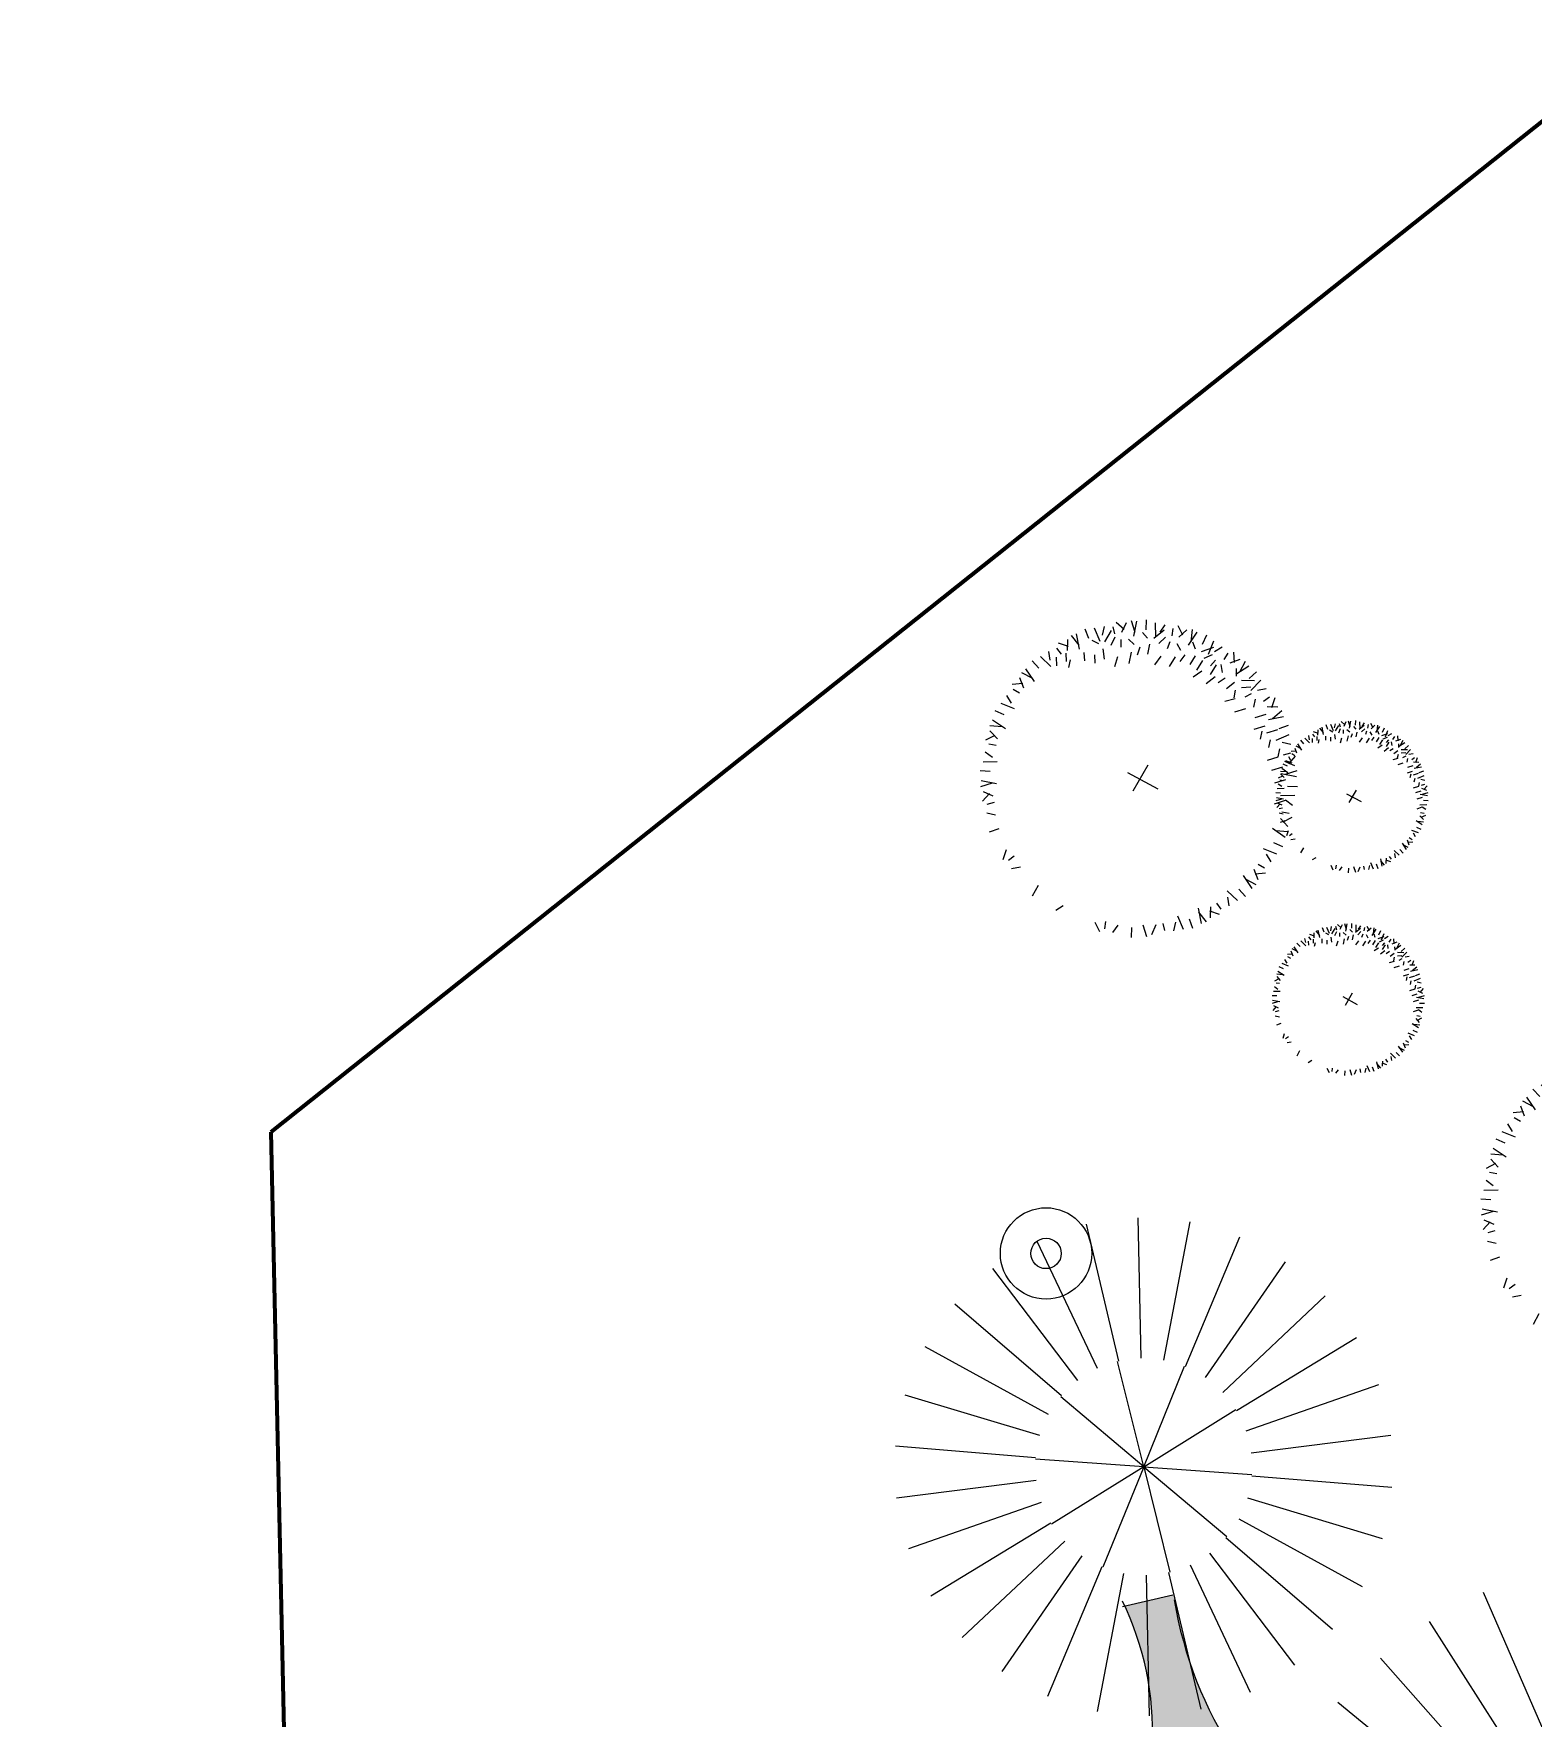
# Model space of a CAD drawing. Header units: millimetres. Extents: x 111 to 1506, y 14 to 566.
# Drawn here: x 221.747 to 224.21, y 178.639 to 181.405 of the extents above; entities that cross this region are included whole.
import ezdxf

# ---------------------------------------------------------------- set-up
doc = ezdxf.new("R2010")
doc.units = ezdxf.units.MM
for name, color, linetype, lineweight in [('ARB-CERCO', 97, 'Continuous', 5), ('Car', 222, 'Continuous', 13), ('G', 254, 'Continuous', 5)]:
    doc.layers.add(name, color=color, linetype=linetype, lineweight=lineweight)
doc.layers.add('FURN', color=253, linetype='Continuous')

# ---------------------------------------------------------------- blocks, each defined once
blk = doc.blocks.new('abri')
at = {"layer": 'FURN'}
blk.add_hatch(color=256, dxfattribs=at).paths.add_polyline_path([(1541.4483, 14.7988), (1541.5053, 14.8935, -0.755152), (1541.367, 15.2521), (1541.2444, 15.2412, -0.169075), (1540.9762, 14.779), (1540.8625, 14.6983), (1540.9211, 14.6158, -0.248562)])
for p, q in [((1540.8915, 15.5451), (1540.6252, 15.2732)), ((1540.9401, 15.5045), (1540.7196, 15.1942)), ((1540.9945, 15.472), (1540.8252, 15.131)), ((1541.0532, 15.4483), (1540.9393, 15.0851)), ((1540.5827, 14.7538), (1540.4986, 15.0232)), ((1540.6274, 14.7628), (1540.601, 15.0437)), ((1540.6729, 14.7622), (1540.7056, 15.0426)), ((1540.7173, 14.7523), (1540.8076, 15.0197)), ((1540.5409, 14.7357), (1540.4026, 14.9817)), ((1540.7587, 14.7333), (1540.9026, 14.9761)), ((1540.5038, 14.7094), (1540.3173, 14.9212)), ((1540.7952, 14.7061), (1540.9864, 14.9137)), ((1540.473, 14.6759), (1540.2465, 14.8443)), ((1540.8253, 14.6719), (1541.0555, 14.8352)), ((1540.4498, 14.6367), (1540.1932, 14.7544)), ((1540.8477, 14.6323), (1541.1067, 14.7441)), ((1540.9237, 14.6121), (1540.8636, 14.6969)), ((1540.4352, 14.5936), (1540.1598, 14.6554)), ((1540.8612, 14.5888), (1541.1379, 14.6444)), ((1540.4299, 14.5484), (1540.1477, 14.5515)), ((1540.8655, 14.5435), (1541.1477, 14.5403)), ((1540.4342, 14.503), (1540.1575, 14.4475)), ((1540.8602, 14.4982), (1541.1356, 14.4365)), ((1540.4478, 14.4596), (1540.1887, 14.3477)), ((1540.8457, 14.4551), (1541.1022, 14.3374)), ((1540.4701, 14.4199), (1540.2399, 14.2566)), ((1540.8225, 14.4159), (1541.0489, 14.2475)), ((1540.5002, 14.3857), (1540.309, 14.1781)), ((1540.7916, 14.3824), (1540.9781, 14.1706)), ((1540.5367, 14.3585), (1540.3928, 14.1157)), ((1540.5781, 14.3396), (1540.4879, 14.0722)), ((1540.7127, 14.338), (1540.7969, 14.0687)), ((1540.7545, 14.3561), (1540.8928, 14.1101)), ((1540.6225, 14.3296), (1540.5898, 14.0493)), ((1540.668, 14.3291), (1540.6944, 14.0481))]:
    blk.add_line(p, q, dxfattribs=at)
at = {"layer": 'FURN', "color": 62}
for q in [(1540.5804, 14.753), (1540.715, 14.753), (1540.4715, 14.6739), (1540.8239, 14.6739), (1540.4299, 14.5459), (1540.4715, 14.4179), (1540.5804, 14.3388), (1540.8655, 14.5459), (1540.715, 14.3388), (1540.8239, 14.4179)]:
    blk.add_line((1540.6477, 14.5459), q, dxfattribs=at)
at = {"layer": 'FURN'}
for centre, radius, start, end in [((1540.4465, 15.3953), 0.8127, 301.6104, 349.0648), ((1541.3574, 14.2098), 0.596, 81.2227, 138.1085)]:
    blk.add_arc(centre, radius, start, end, dxfattribs=at)
blk = doc.blocks.new('A$C05551F4C')
at = {"color": 0, "linetype": 'ByBlock'}
for p, q in [((-0.0896, 0.3199), (-0.0714, 0.308)), ((-0.0692, 0.3215), (-0.0758, 0.2998)), ((-0.0594, 0.3274), (-0.0488, 0.3042)), ((-0.0497, 0.2957), (-0.0475, 0.328)), ((-0.0255, 0.3123), (-0.0274, 0.3331)), ((-0.0039, 0.3001), (-0.0083, 0.3296)), ((0.0037, 0.3114), (0.0124, 0.3277)), ((0.0297, 0.3073), (0.03, 0.3227)), ((0.0387, 0.3301), (0.051, 0.3121)), ((0.0582, 0.3237), (0.0438, 0.3062)), ((0.0663, 0.2925), (0.0807, 0.3215)), ((0.0694, 0.3255), (0.0704, 0.2999)), ((0.095, 0.2986), (0.1012, 0.3184)), ((-0.1581, 0.2543), (-0.1685, 0.285)), ((-0.1422, 0.2789), (-0.1518, 0.2974)), ((-0.1175, 0.2759), (-0.1328, 0.3015)), ((-0.1148, 0.2892), (-0.113, 0.3077)), ((-0.0892, 0.2954), (-0.0948, 0.3098)), ((0.1103, 0.279), (0.1176, 0.3079)), ((0.1216, 0.2865), (0.136, 0.2983)), ((0.1441, 0.2728), (0.1503, 0.2869)), ((0.1611, 0.2904), (0.1656, 0.269)), ((-0.1945, 0.239), (-0.2052, 0.2501)), ((-0.2042, 0.2614), (-0.1828, 0.2573)), ((-0.186, 0.2707), (-0.1838, 0.2481)), ((-0.1793, 0.2799), (-0.1605, 0.2625)), ((0.1185, 0.2688), (0.1332, 0.2783)), ((0.1278, 0.2451), (0.1434, 0.2504)), ((0.1363, 0.2555), (0.1509, 0.265)), ((0.1767, 0.277), (0.1567, 0.2664)), ((0.1722, 0.2451), (0.1966, 0.2664)), ((0.1878, 0.2744), (0.1789, 0.2504)), ((0.2011, 0.2397), (0.2144, 0.2557)), ((-0.2371, 0.2034), (-0.2531, 0.2168)), ((-0.2158, 0.2234), (-0.2211, 0.2412)), ((0.1562, 0.2235), (0.1709, 0.233)), ((0.1629, 0.2022), (0.1776, 0.2117)), ((0.2015, 0.2158), (0.2012, 0.2313)), ((0.2077, 0.2158), (0.2255, 0.2397)), ((0.2211, 0.2184), (0.2388, 0.2238)), ((0.1802, 0.1896), (0.1971, 0.2029)), ((0.2119, 0.2072), (0.2393, 0.2068)), ((0.2122, 0.1917), (0.2316, 0.1933)), ((0.2194, 0.1722), (0.2329, 0.1797)), ((0.2366, 0.1971), (0.2477, 0.2078)), ((0.2683, 0.1886), (0.2458, 0.1864)), ((0.259, 0.2068), (0.255, 0.1854)), ((0.2775, 0.1819), (0.2601, 0.1631)), ((-0.2877, 0.1635), (-0.2664, 0.1679)), ((-0.2702, 0.1465), (-0.2843, 0.1527)), ((0.1773, 0.1632), (0.1989, 0.1686)), ((0.1982, 0.1408), (0.2209, 0.1482)), ((0.238, 0.1512), (0.2412, 0.1673)), ((0.252, 0.1607), (0.2827, 0.1711)), ((0.2632, 0.1339), (0.2682, 0.1486)), ((0.2766, 0.1448), (0.295, 0.1544)), ((-0.2839, 0.124), (-0.2956, 0.1383)), ((0.2222, 0.1343), (0.2393, 0.1382)), ((0.2342, 0.1166), (0.2547, 0.1233)), ((0.265, 0.1076), (0.2837, 0.1025)), ((0.27, 0.1223), (0.2956, 0.1124)), ((0.2736, 0.1201), (0.2991, 0.1354)), ((0.2869, 0.1174), (0.3053, 0.1156)), ((-0.3229, 0.0718), (-0.2973, 0.0728)), ((0.2224, 0.0927), (0.2445, 0.0904)), ((0.265, 0.0868), (0.2804, 0.0892)), ((0.2753, 0.0607), (0.2838, 0.0747)), ((0.2931, 0.0918), (0.3074, 0.0974)), ((0.3191, 0.0718), (0.2974, 0.0784)), ((0.3175, 0.0922), (0.3056, 0.074)), ((0.2344, 0.0646), (0.2583, 0.0637)), ((0.2548, 0.0502), (0.2721, 0.048)), ((0.2931, 0.0358), (0.3029, 0.0479)), ((0.2934, 0.0523), (0.3257, 0.0501)), ((0.3251, 0.0621), (0.3018, 0.0514)), ((-0.3088, 0.006), (-0.3251, 0.0148)), ((-0.0275, 0), (0.0346, 0)), ((-0.0009, 0.0293), (0.0013, -0.0426)), ((0.2407, 0.0111), (0.2607, 0.0014)), ((0.2566, 0.0113), (0.2805, 0.0104)), ((0.26, 0.0294), (0.2815, 0.0287)), ((0.2858, 0.0105), (0.3017, -0.0008)), ((0.2955, 0.0225), (0.3163, 0.0046)), ((0.2977, 0.0065), (0.3273, 0.0109)), ((0.31, 0.0282), (0.3307, 0.03)), ((0.2423, -0.0195), (0.2645, -0.0285)), ((0.2633, -0.018), (0.2871, -0.0189)), ((0.2787, -0.0091), (0.294, -0.0121)), ((0.2795, -0.0372), (0.2923, -0.0269)), ((0.305, -0.0271), (0.3203, -0.0274)), ((0.309, -0.001), (0.3254, -0.0098)), ((-0.3173, -0.0872), (-0.3053, -0.069)), ((0.2544, -0.0613), (0.2743, -0.0693)), ((0.2566, -0.04), (0.2721, -0.0479)), ((0.2876, -0.0666), (0.301, -0.0586)), ((0.2901, -0.0637), (0.3191, -0.0781)), ((0.3231, -0.0668), (0.2976, -0.0678)), ((0.3213, -0.0555), (0.3038, -0.0412)), ((0.3277, -0.0361), (0.3097, -0.0484)), ((-0.2928, -0.0868), (-0.3072, -0.0924)), ((0.2211, -0.1012), (0.2388, -0.1172)), ((0.2299, -0.0719), (0.2455, -0.0879)), ((0.2455, -0.0852), (0.261, -0.0799)), ((0.2588, -0.1039), (0.2721, -0.1119)), ((0.2721, -0.0879), (0.2832, -0.1039)), ((0.2854, -0.0799), (0.2987, -0.1039)), ((0.2962, -0.0924), (0.3161, -0.0986)), ((-0.2866, -0.1125), (-0.3051, -0.1106)), ((-0.2763, -0.1398), (-0.2947, -0.1495)), ((0.2499, -0.1305), (0.2655, -0.1252)), ((0.2766, -0.1077), (0.3056, -0.1149)), ((0.2842, -0.119), (0.2959, -0.1334)), ((-0.2773, -0.1769), (-0.2599, -0.1581)), ((0.1989, -0.1758), (0.2144, -0.1705)), ((0.21, -0.1545), (0.2277, -0.1705)), ((0.2322, -0.1438), (0.2499, -0.1598)), ((0.2427, -0.1696), (0.264, -0.194)), ((0.2747, -0.1741), (0.264, -0.1541)), ((0.288, -0.1585), (0.2667, -0.163)), ((0.2704, -0.1415), (0.2845, -0.1477)), ((-0.268, -0.1836), (-0.2455, -0.1814)), ((-0.2363, -0.1921), (-0.2474, -0.2028)), ((-0.2075, -0.2108), (-0.2252, -0.2348)), ((0.1678, -0.2104), (0.1855, -0.2264)), ((0.1922, -0.1998), (0.2077, -0.1945)), ((0.2134, -0.2051), (0.2374, -0.2229)), ((0.2166, -0.1811), (0.2344, -0.1971)), ((0.2374, -0.1985), (0.2534, -0.2118)), ((0.272, -0.1851), (0.248, -0.1763)), ((-0.2208, -0.2135), (-0.2386, -0.2188)), ((-0.2008, -0.2348), (-0.2141, -0.2507)), ((-0.172, -0.2401), (-0.1964, -0.2614)), ((-0.1875, -0.2694), (-0.1786, -0.2454)), ((0.1545, -0.2291), (0.1722, -0.2451)), ((0.1862, -0.2657), (0.184, -0.2431)), ((0.1855, -0.2264), (0.2011, -0.2211)), ((0.1948, -0.234), (0.2054, -0.2451)), ((0.2161, -0.2184), (0.2214, -0.2362)), ((-0.1764, -0.2721), (-0.1564, -0.2614)), ((-0.1609, -0.2854), (-0.1653, -0.2641)), ((-0.1439, -0.2678), (-0.15, -0.2819)), ((-0.1101, -0.274), (-0.1173, -0.303)), ((0.0968, -0.269), (0.1145, -0.285)), ((0.1177, -0.2709), (0.1331, -0.2965)), ((0.1345, -0.2477), (0.1523, -0.2637)), ((0.1424, -0.274), (0.1521, -0.2924)), ((0.1584, -0.2493), (0.1687, -0.2801)), ((0.1795, -0.2749), (0.1608, -0.2575)), ((0.2045, -0.2564), (0.1831, -0.2524)), ((-0.1214, -0.2816), (-0.1357, -0.2933)), ((-0.0947, -0.2936), (-0.1009, -0.3135)), ((-0.066, -0.2875), (-0.0804, -0.3165)), ((-0.0692, -0.3205), (-0.0702, -0.295)), ((-0.0579, -0.3187), (-0.0435, -0.3012)), ((-0.0385, -0.3251), (-0.0507, -0.3071)), ((-0.0295, -0.3023), (-0.0298, -0.3177)), ((-0.0034, -0.3064), (-0.0122, -0.3228)), ((0.0041, -0.2951), (0.0085, -0.3246)), ((0.0258, -0.3074), (0.0277, -0.3281)), ((0.05, -0.2907), (0.0478, -0.3231)), ((0.0597, -0.3224), (0.049, -0.2992)), ((0.0694, -0.3165), (0.076, -0.2948)), ((0.0898, -0.3149), (0.0716, -0.303)), ((0.0894, -0.2905), (0.095, -0.3048)), ((0.1151, -0.2843), (0.1132, -0.3027))]:
    blk.add_line(p, q, dxfattribs=at)

msp = doc.modelspace()

# ---------------------------------------------------------------- hatches: boundary and pattern name
at = {"layer": 'G', "lineweight": 100, "ltscale": 1000}
h = msp.add_hatch(dxfattribs=at)
h.set_pattern_fill('AR-HBONE', color=256, scale=0.046, angle=-22.08523, style=0)
h.set_pattern_definition([(22.914772, (777.23143, 1670.63463), (0.097837146, 0.241122153), [0.552, -0.184]), (112.914772, (777.40091, 1670.70627), (0.097837146, 0.241122153), [0.552, -0.184])])
edge = h.paths.add_edge_path()
edge.add_line((221.74739, 201.07699), (222.24177, 203.56684))
edge.add_line((222.24177, 203.56684), (283.25265, 176.18215))
edge.add_line((283.25265, 176.18215), (282.61554, 174.27589))
edge.add_line((282.61554, 174.27589), (222.04443, 201.46319))

# ---------------------------------------------------------------- linework, layer by layer
at = {"lineweight": 100, "ltscale": 1000}
for p, q in [((228.12277, 184.36026), (222.13675, 179.60099)), ((222.13675, 179.60099), (222.28716, 172.67398))]:
    msp.add_line(p, q, dxfattribs=at)
at = {"layer": 'Car'}
for radius in [0.075, 0.025]:
    msp.add_circle((223.41001, 179.40207), radius, dxfattribs=at)

# ---------------------------------------------------------------- block references
at = {"lineweight": 100, "xscale": 0.8182511777390739, "yscale": 0.8182511777390739, "zscale": 0.8182511777390739, "rotation": 247.9147716791316}
msp.add_blockref('abri', (686.5225, 1351.66513), dxfattribs=at)
at = {"layer": 'ARB-CERCO'}
for p, xscale, yscale, zscale, rotation in [((223.56415, 180.18068), 0.786722348914222, 0.786722348914222, 0.786722348914222, 59.94184765909385), ((223.91326, 180.15168), 0.3774895201833683, 0.3774895201833683, 0.3774895201833683, 59.94184765910946), ((223.90707, 179.81855), 0.3774895201833683, 0.3774895201833683, 0.3774895201833683, 59.94184765910946), ((224.38667, 179.47727), 0.786722348914222, 0.786722348914222, 0.786722348914222, 59.94184765909385)]:
    msp.add_blockref('A$C05551F4C', p, dxfattribs=dict(at, xscale=xscale, yscale=yscale, zscale=zscale, rotation=rotation))

doc.saveas('drawing.dxf')
